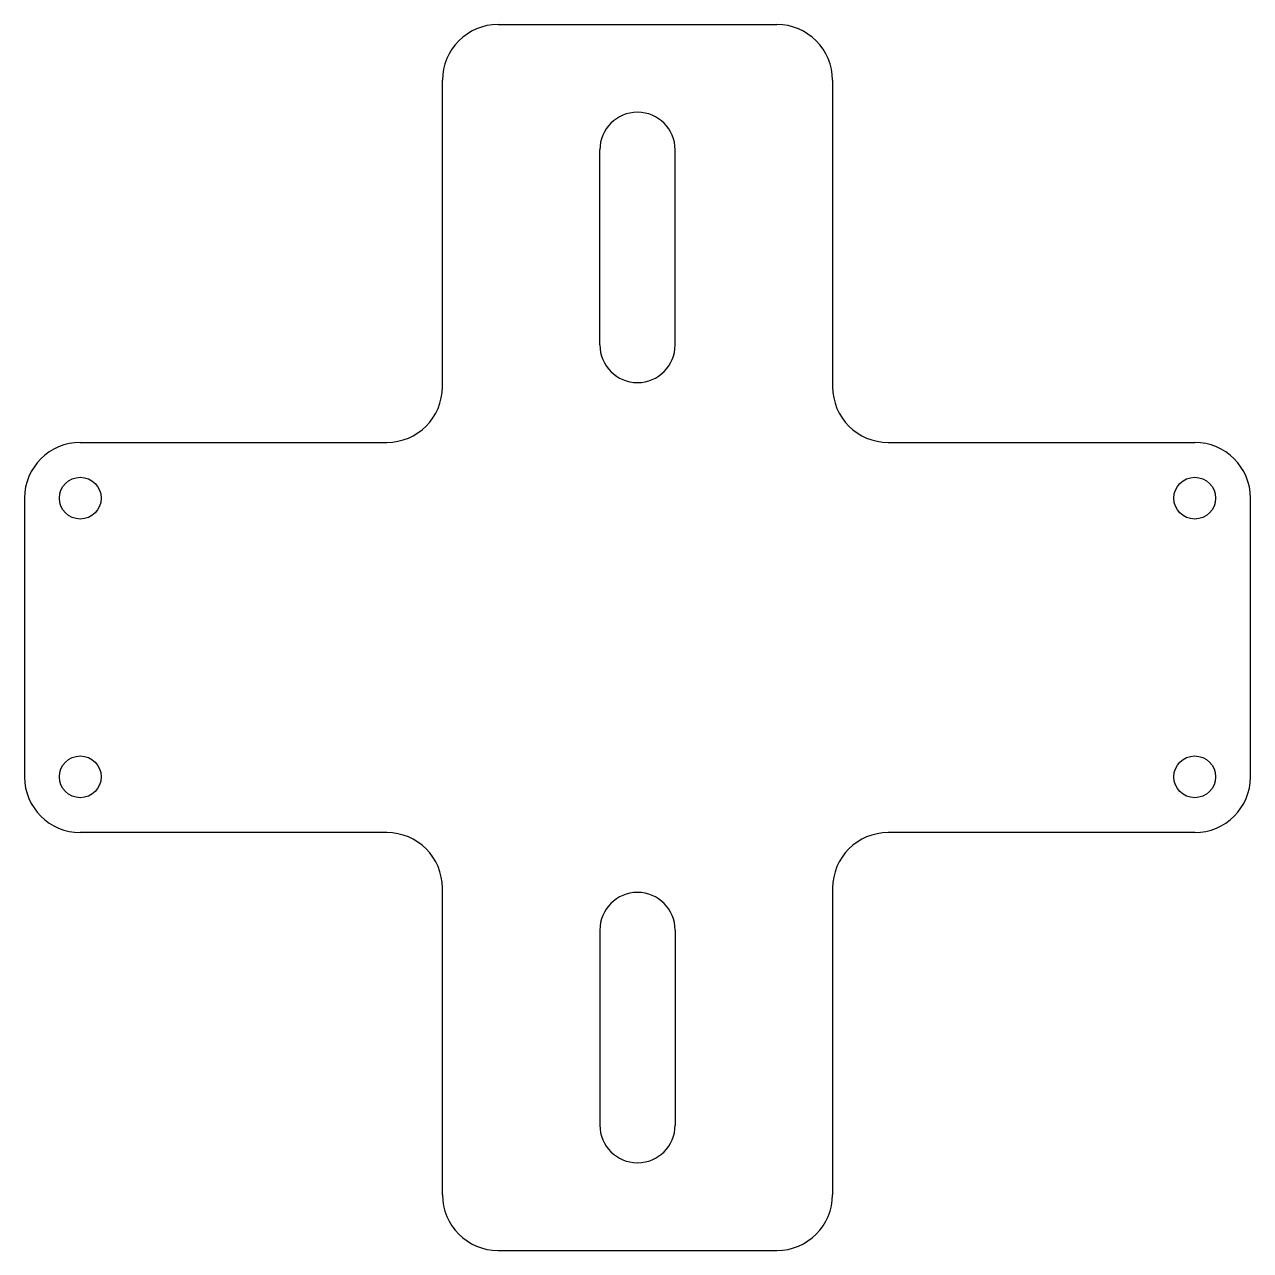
# Model space of a CAD drawing. Header units: millimetres. Extents: x -44 to 44, y -44 to 44.
import ezdxf

# ---------------------------------------------------------------- set-up
doc = ezdxf.new("R2010")
doc.units = ezdxf.units.MM

msp = doc.modelspace()

# ---------------------------------------------------------------- linework, layer by layer
at = {"color": 7, "linetype": 'Continuous', "lineweight": 25}
for p, q in [((-10, 44), (10, 44)), ((-14, 18), (-14, 40)), ((14, 40), (14, 18)), ((-2.7, 21), (-2.7, 35)), ((2.7, 21), (2.7, 35)), ((-40, 14), (-18, 14)), ((18, 14), (40, 14)), ((-44, 10), (-44, -10)), ((44, -10), (44, 10)), ((-18, -14), (-40, -14)), ((40, -14), (18, -14)), ((-14, -40), (-14, -18)), ((14, -18), (14, -40)), ((-2.7, -21), (-2.7, -35)), ((2.7, -21), (2.7, -35)), ((-10, -44), (10, -44))]:
    msp.add_line(p, q, dxfattribs=at)
for centre in [(-40, 10), (40, 10), (-40, -10), (40, -10)]:
    msp.add_circle(centre, 1.5, dxfattribs=at)
for centre, radius, start, end in [((-10, 40), 4, 90, 180), ((10, 40), 4, 0, 90), ((0, 35), 2.7, 0, 180), ((0, 21), 2.7, 180, 0), ((-18, 18), 4, 270, 0), ((18, 18), 4, 180, 270), ((-40, 10), 4, 90, 180), ((40, 10), 4, 360, 90), ((-40, -10), 4, 180, 270), ((40, -10), 4, 270, 0), ((-18, -18), 4, 0, 90), ((18, -18), 4, 90, 180), ((0, -21), 2.7, 0, 180), ((0, -35), 2.7, 180, 0), ((-10, -40), 4, 180, 270), ((10, -40), 4, 270, 0)]:
    msp.add_arc(centre, radius, start, end, dxfattribs=at)

doc.saveas('drawing.dxf')
